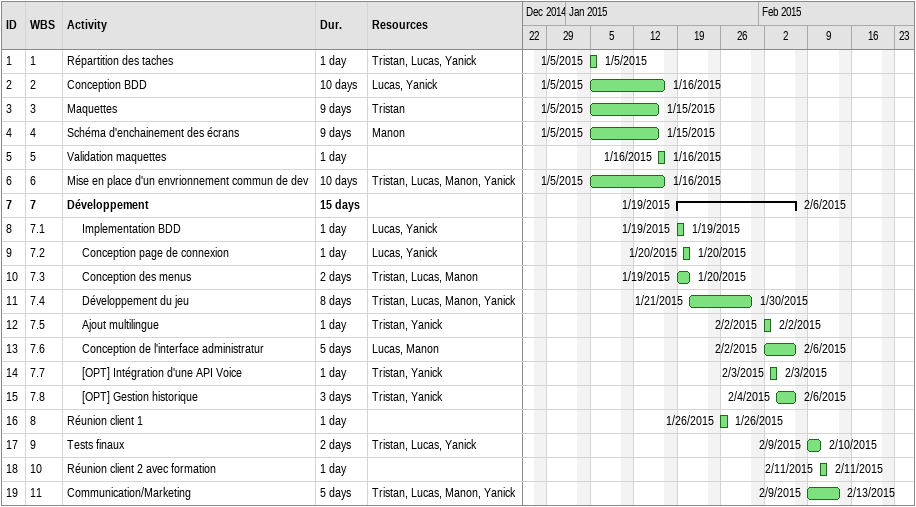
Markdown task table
| ID | WBS | Task | Duration | Start | Finish | Resources |
|---|---|---|---|---|---|---|
| 1 | 1 | Répartition des taches | 1d | 2015-01-05 | 2015-01-05 | Tristan, Lucas, Yanick |
| 2 | 2 | Conception BDD | 10d | 2015-01-05 | 2015-01-16 | Lucas, Yanick |
| 3 | 3 | Maquettes | 9d | 2015-01-05 | 2015-01-15 | Tristan |
| 4 | 4 | Schéma d'enchainement des écrans | 9d | 2015-01-05 | 2015-01-15 | Manon |
| 5 | 5 | Validation maquettes | 1d | 2015-01-16 | 2015-01-16 |  |
| 6 | 6 | Mise en place d'un envrionnement commun de dev | 10d | 2015-01-05 | 2015-01-16 | Tristan, Lucas, Manon, Yanick |
| 7 | 7 | **Développement** | 15d | 2015-01-19 | 2015-02-06 |  |
| 8 | 7.1 | Implementation BDD | 1d | 2015-01-19 | 2015-01-19 | Lucas, Yanick |
| 9 | 7.2 | Conception page de connexion | 1d | 2015-01-20 | 2015-01-20 | Lucas, Yanick |
| 10 | 7.3 | Conception des menus | 2d | 2015-01-19 | 2015-01-20 | Tristan, Lucas, Manon |
| 11 | 7.4 | Développement du jeu | 8d | 2015-01-21 | 2015-01-30 | Tristan, Lucas, Manon, Yanick |
| 12 | 7.5 | Ajout multilingue | 1d | 2015-02-02 | 2015-02-02 | Tristan, Yanick |
| 13 | 7.6 | Conception de l'interface administratur | 5d | 2015-02-02 | 2015-02-06 | Lucas, Manon |
| 14 | 7.7 | [OPT] Intégration d'une API Voice | 1d | 2015-02-03 | 2015-02-03 | Tristan, Yanick |
| 15 | 7.8 | [OPT] Gestion historique | 3d | 2015-02-04 | 2015-02-06 | Tristan, Yanick |
| 16 | 8 | Réunion client 1 | 1d | 2015-01-26 | 2015-01-26 |  |
| 17 | 9 | Tests finaux | 2d | 2015-02-09 | 2015-02-10 | Tristan, Lucas, Yanick |
| 18 | 10 | Réunion client 2 avec formation | 1d | 2015-02-11 | 2015-02-11 |  |
| 19 | 11 | Communication/Marketing | 5d | 2015-02-09 | 2015-02-13 | Tristan, Lucas, Manon, Yanick |
